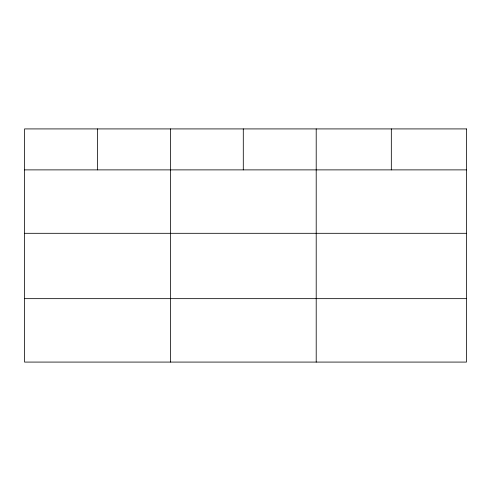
<?xml version="1.0" encoding="UTF-8"?>
<svg xmlns="http://www.w3.org/2000/svg" width="491" height="491" viewBox="0 0 491 491"><rect width="100%" height="100%" fill="white"/><g stroke="black" fill="none" stroke-linecap="round" stroke-linejoin="round"><path stroke-width="0.74" d="M24.55 169.88L466.45 169.88M24.55 233.305L466.45 233.305M24.55 298.657L466.45 298.657M391.327 128.918L391.327 169.88M316.204 128.918L316.204 362.082M243.29 128.918L243.29 169.88M170.377 128.918L170.377 362.082M97.464 128.918L97.464 169.88M466.45 128.918L24.55 128.918L24.55 362.082L466.45 362.082L466.45 128.918"/></g></svg>
